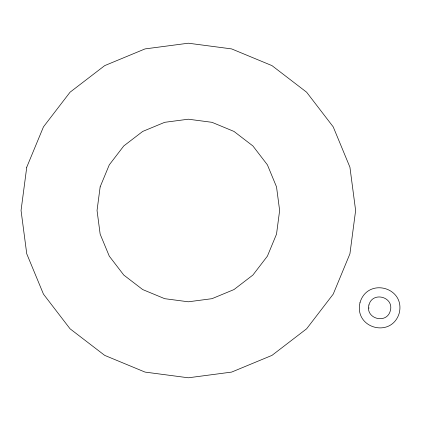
<?xml version="1.0" encoding="UTF-8"?>
<svg xmlns="http://www.w3.org/2000/svg" width="421" height="421" viewBox="0 0 421 421"><rect width="100%" height="100%" fill="white"/><g stroke="black" fill="none" stroke-linecap="round" stroke-linejoin="round"><path stroke-width="0.63" d="M368.938 308.23L369.012 307.83M26.749 167.2L21.05 210.5L26.749 253.8L43.463 294.142L70.049 328.79L104.692 355.377L145.04 372.09L188.34 377.79L231.634 372.09L271.982 355.377L306.63 328.79L333.216 294.142L349.925 253.8L355.624 210.5L349.925 167.2L333.216 126.858L306.63 92.21L271.982 65.623L231.634 48.91L188.34 43.21L145.04 48.91L104.692 65.623L70.049 92.21L43.463 126.858L26.749 167.2M100.151 186.871L97.041 210.5L100.151 234.129L109.276 256.147L123.779 275.055L142.687 289.564L164.711 298.684L188.34 301.794L211.968 298.684L233.987 289.564L252.895 275.055L267.403 256.147L276.523 234.129L279.633 210.5L276.523 186.871L267.403 164.853L252.895 145.945L233.987 131.436L211.968 122.316L188.34 119.206L164.711 122.316L142.687 131.436L123.779 145.945L109.276 164.853L100.151 186.871M360.013 302.573C353.808 328.496 391.667 338.637 399.255 313.087C405.46 287.164 367.601 277.023 360.013 302.573M368.928 304.962C365.06 318.829 386.762 324.644 390.346 310.698C394.214 296.831 372.511 291.016 368.928 304.962"/></g></svg>
